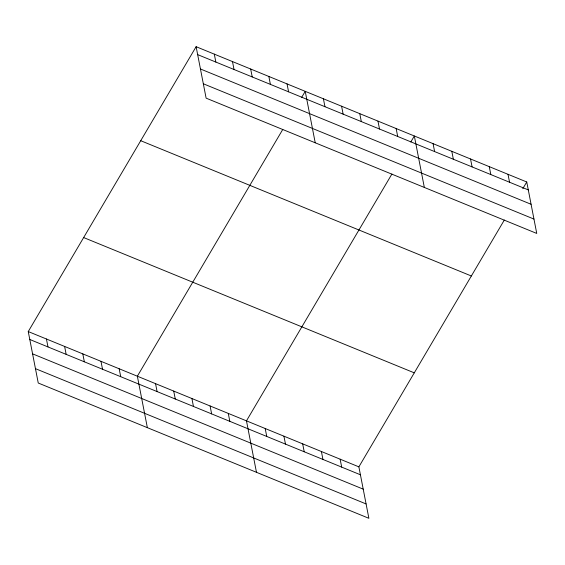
<?xml version="1.0" encoding="UTF-8"?>
<svg xmlns="http://www.w3.org/2000/svg" width="565" height="565" viewBox="0 0 565 565"><rect width="100%" height="100%" fill="white"/><g stroke="black" fill="none" stroke-linecap="round" stroke-linejoin="round"><path stroke-width="0.85" d="M504.326 220.032L358.881 466.852L368.881 518.303L38.251 383.021L28.25 331.563L196.119 46.697L526.75 181.979L536.75 233.437L206.119 98.148L196.119 46.697M282.804 129.392L137.359 376.212L147.359 427.663M301.71 97.307L305.227 91.339L315.228 142.79M391.912 174.034L246.467 420.854L256.468 472.305M410.819 141.956L414.336 135.981L424.336 187.439M522.795 188.696L526.75 181.979M197.658 54.621L528.289 189.904M200.455 68.987L531.079 204.269M203.329 83.782L533.96 219.072M140.72 140.706L471.351 275.988M83.648 237.561L414.279 372.844M28.25 331.563L358.881 466.852M29.79 339.487L360.421 474.777M32.579 353.852L363.21 489.142M35.461 368.655L366.085 503.938M508.013 174.317L509.552 182.241M489.276 166.647L490.816 174.571M470.539 158.984L472.079 166.908M451.809 151.314L453.349 159.238M433.073 143.651L434.612 151.575M396.15 128.545L397.689 136.469M377.964 121.101L379.503 129.025M359.778 113.664L361.325 121.588M341.599 106.22L343.139 114.144M323.413 98.783L324.953 106.707M287.041 83.903L288.581 91.827M268.855 76.459L270.395 84.383M340.144 459.183L341.684 467.107M250.676 69.022L252.216 76.939M321.407 451.52L322.947 459.444M232.49 61.578L234.03 69.502M302.671 443.85L304.21 451.774M214.305 54.134L215.844 62.058M283.934 436.187L285.473 444.111M265.204 428.517L266.744 436.441M228.281 413.411L229.821 421.335M210.095 405.974L211.635 413.898M191.909 398.53L193.449 406.454M173.723 391.093L175.27 399.017M155.545 383.649L157.084 391.573M119.173 368.768L120.712 376.693M100.987 361.332L102.526 369.249M82.801 353.888L84.347 361.812M64.622 346.444L66.162 354.368M46.436 339.007L47.976 346.931"/></g></svg>
